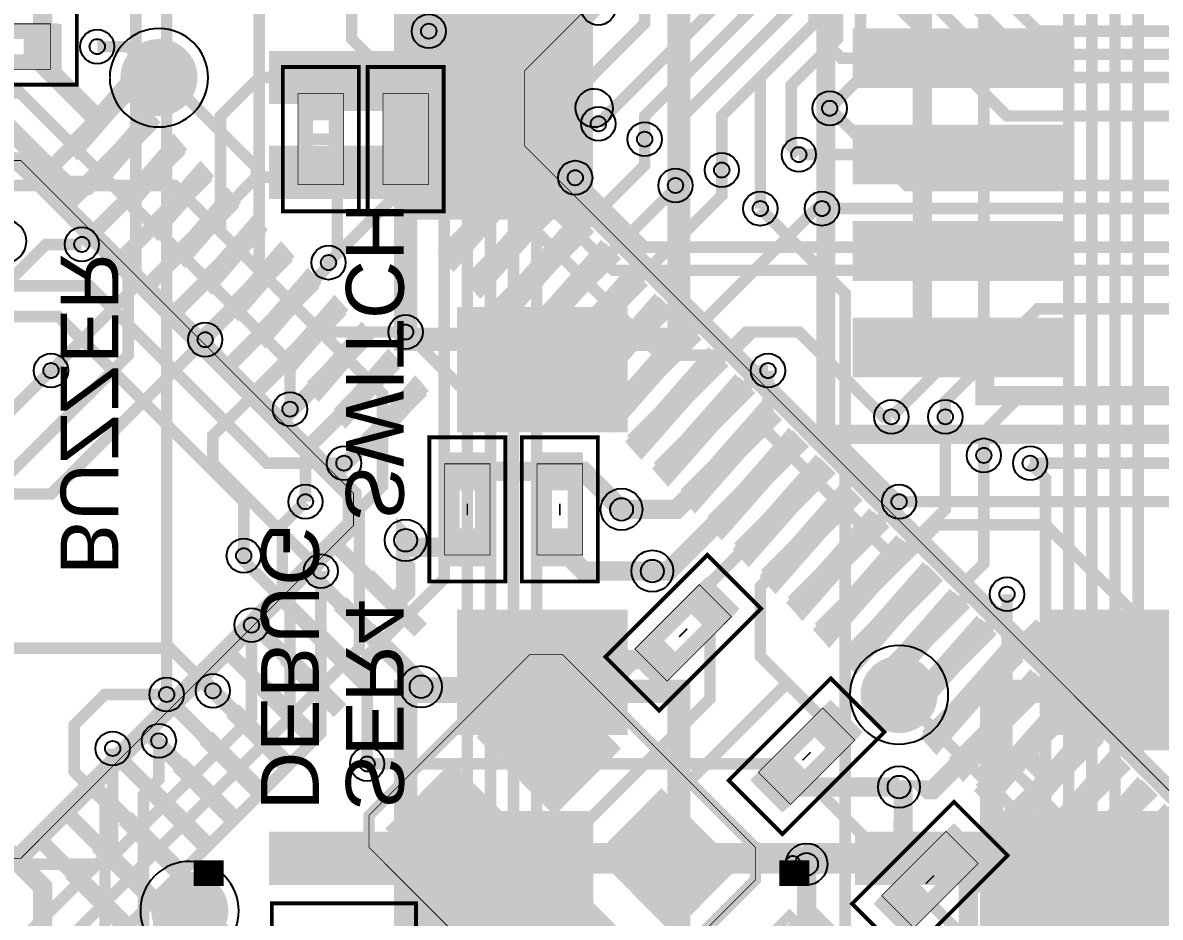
# Model space of a CAD drawing. Extents: x -347 to 2944, y -33 to 1648.
# Drawn here: x 873 to 1464, y 364 to 828 of the extents above; entities that cross this region are included whole.
import ezdxf

# ---------------------------------------------------------------- set-up
doc = ezdxf.new("R2010")
doc.units = 9
for name, color, linetype, true_color in [('BottomLayer', 7, 'Continuous', 0x0000ff), ('BottomPasteMaskLayer', 7, 'Continuous', 0x800000), ('BottomSilkLayer', 7, 'Continuous', 0x808000), ('BottomSolderMaskLayer', 7, 'Continuous', 0xaa00ff), ('Document', 7, 'Continuous', 0xffffff), ('Hole', 7, 'Continuous', 0x222222), ('Inner2', 7, 'Continuous', 0x008000), ('Inner3', 7, 'Continuous', 0x00ff00), ('Multi-Layer', 7, 'Continuous', 0xc0c0c0), ('TopLayer', 7, 'Continuous', 0xff0000), ('TopPasteMaskLayer', 7, 'Continuous', 0x808080), ('TopSilkLayer', 7, 'Continuous', 0xffff00), ('TopSolderMaskLayer', 7, 'Continuous', 0x800080)]:
    doc.layers.add(name, color=color, linetype=linetype, true_color=true_color)
doc.styles.get("Standard").update_dxf_attribs({"font": 'arial.ttf'})

msp = doc.modelspace()

# ---------------------------------------------------------------- hatches: boundary and pattern name
at = {"layer": 'BottomLayer'}
for points in [[(1415, 795.5), (1305, 795.5), (1305, 824.5), (1415, 824.5)], [(964, 800), (963.85, 797.59), (963.42, 795.21), (962.7, 792.91), (961.71, 790.7), (960.46, 788.64), (958.97, 786.74), (957.26, 785.03), (955.36, 783.54), (953.29, 782.29), (951.09, 781.3), (948.78, 780.58), (946.41, 780.14), (944, 780), (944, 780), (941.59, 780.14), (939.21, 780.58), (936.91, 781.3), (934.7, 782.29), (932.64, 783.54), (930.74, 785.03), (929.03, 786.74), (927.54, 788.64), (926.29, 790.7), (925.3, 792.91), (924.58, 795.21), (924.14, 797.59), (924, 800), (924, 800), (924.14, 802.41), (924.58, 804.78), (925.3, 807.09), (926.29, 809.29), (927.54, 811.36), (929.03, 813.26), (930.74, 814.97), (932.64, 816.46), (934.7, 817.71), (936.91, 818.7), (939.21, 819.42), (941.59, 819.85), (944, 820), (944, 820), (946.41, 819.85), (948.78, 819.42), (951.09, 818.7), (953.29, 817.71), (955.36, 816.46), (957.26, 814.97), (958.97, 813.26), (960.46, 811.36), (961.71, 809.29), (962.7, 807.09), (963.42, 804.78), (963.85, 802.41), (964, 800)], [(1072, 813.78), (1072, 786.22), (1001.13, 786.22), (1001.13, 813.78)], [(1415, 745.5), (1305, 745.5), (1305, 774.5), (1415, 774.5)], [(1072, 764.57), (1072, 737.01), (1001.13, 737.01), (1001.13, 764.57)], [(1415, 695.5), (1305, 695.5), (1305, 724.5), (1415, 724.5)], [(1186.16, 616.93), (1099.56, 616.93), (1099.56, 679.91), (1186.16, 679.91)], [(1415, 645.5), (1305, 645.5), (1305, 674.5), (1415, 674.5)], [(1186.16, 460), (1099.56, 460), (1099.56, 522.99), (1186.16, 522.99)], [(1490.16, 460), (1403.56, 460), (1403.56, 522.99), (1490.16, 522.99)], [(1348, 480), (1347.85, 477.59), (1347.42, 475.21), (1346.7, 472.91), (1345.71, 470.7), (1344.46, 468.64), (1342.97, 466.74), (1341.26, 465.03), (1339.36, 463.54), (1337.29, 462.29), (1335.09, 461.3), (1332.78, 460.58), (1330.41, 460.14), (1328, 460), (1328, 460), (1325.59, 460.14), (1323.21, 460.58), (1320.91, 461.3), (1318.7, 462.29), (1316.64, 463.54), (1314.73, 465.03), (1313.03, 466.74), (1311.54, 468.64), (1310.29, 470.7), (1309.3, 472.91), (1308.58, 475.21), (1308.14, 477.59), (1308, 480), (1308, 480), (1308.14, 482.41), (1308.58, 484.79), (1309.3, 487.09), (1310.29, 489.29), (1311.54, 491.36), (1313.03, 493.26), (1314.73, 494.97), (1316.64, 496.46), (1318.7, 497.71), (1320.91, 498.7), (1323.21, 499.42), (1325.59, 499.85), (1328, 500), (1328, 500), (1330.41, 499.85), (1332.78, 499.42), (1335.09, 498.7), (1337.29, 497.71), (1339.36, 496.46), (1341.26, 494.97), (1342.97, 493.26), (1344.46, 491.36), (1345.71, 489.29), (1346.7, 487.09), (1347.42, 484.79), (1347.85, 482.41), (1348, 480)], [(1072, 408.81), (1072, 381.25), (1001.13, 381.25), (1001.13, 408.81)], [(1376, 408.81), (1376, 381.25), (1305.13, 381.25), (1305.13, 408.81)], [(974.14, 353.86), (972.33, 352.26), (970.34, 350.88), (968.21, 349.76), (965.95, 348.9), (963.6, 348.33), (961.21, 348.04), (958.79, 348.04), (956.39, 348.33), (954.05, 348.9), (951.79, 349.76), (949.65, 350.88), (947.66, 352.26), (945.86, 353.86), (945.86, 353.86), (944.25, 355.66), (942.88, 357.65), (941.76, 359.79), (940.9, 362.05), (940.33, 364.39), (940.03, 366.79), (940.03, 369.21), (940.33, 371.6), (940.9, 373.95), (941.76, 376.21), (942.88, 378.35), (944.25, 380.33), (945.86, 382.14), (945.86, 382.14), (947.66, 383.74), (949.65, 385.11), (951.79, 386.24), (954.05, 387.09), (956.39, 387.67), (958.79, 387.96), (961.21, 387.96), (963.6, 387.67), (965.95, 387.09), (968.21, 386.24), (970.34, 385.11), (972.33, 383.74), (974.14, 382.14), (974.14, 382.14), (975.74, 380.33), (977.11, 378.35), (978.24, 376.21), (979.09, 373.95), (979.67, 371.6), (979.96, 369.21), (979.96, 366.79), (979.67, 364.39), (979.09, 362.05), (978.24, 359.79), (977.11, 357.65), (975.74, 355.66), (974.14, 353.86)]]:
    msp.add_hatch(color=256, dxfattribs=at).paths.add_polyline_path(points)
at = {"layer": 'BottomPasteMaskLayer'}
for points in [[(1415, 795.5), (1305, 795.5), (1305, 824.5), (1415, 824.5)], [(1415, 745.5), (1305, 745.5), (1305, 774.5), (1415, 774.5)], [(1415, 695.5), (1305, 695.5), (1305, 724.5), (1415, 724.5)], [(1186.16, 616.93), (1099.56, 616.93), (1099.56, 679.91), (1186.16, 679.91)], [(1415, 645.5), (1305, 645.5), (1305, 674.5), (1415, 674.5)], [(1186.16, 460), (1099.56, 460), (1099.56, 522.99), (1186.16, 522.99)], [(1490.16, 460), (1403.56, 460), (1403.56, 522.99), (1490.16, 522.99)]]:
    msp.add_hatch(color=256, dxfattribs=at).paths.add_polyline_path(points)
at = {"layer": 'BottomSolderMaskLayer'}
for points in [[(1416, 794.5), (1304, 794.5), (1304, 825.5), (1416, 825.5)], [(1416, 744.5), (1304, 744.5), (1304, 775.5), (1416, 775.5)], [(1416, 694.5), (1304, 694.5), (1304, 725.5), (1416, 725.5)], [(1187.16, 615.92), (1098.56, 615.92), (1098.56, 680.91), (1187.16, 680.91)], [(1416, 644.5), (1304, 644.5), (1304, 675.5), (1416, 675.5)], [(1187.16, 458.99), (1098.56, 458.99), (1098.56, 523.99), (1187.16, 523.99)], [(1491.16, 458.99), (1402.56, 458.99), (1402.56, 523.99), (1491.16, 523.99)]]:
    msp.add_hatch(color=256, dxfattribs=at).paths.add_polyline_path(points)
at = {"layer": 'Document'}
for points in [[(1075.93, 873.82), (1075.93, 726.18), (1169.24, 726.18), (1169.24, 873.82)], [(1147.66, 825.76), (1156.01, 834.11), (1126.78, 863.34), (1118.43, 854.98)], [(1133.74, 811.84), (1142.09, 820.19), (1112.87, 849.42), (1104.51, 841.06)], [(892, 828), (880, 828), (880, 804), (892, 804)], [(1040, 784), (1040, 796), (1016, 796), (1016, 784)], [(1084, 784), (1084, 796), (1060, 796), (1060, 784)], [(909.93, 780.61), (880.7, 751.38), (886.27, 745.82), (915.5, 775.05)], [(923.85, 766.69), (894.62, 737.46), (900.19, 731.9), (929.42, 761.13)], [(1112.87, 718.58), (1142.09, 747.8), (1133.74, 756.16), (1104.51, 726.93)], [(937.77, 752.78), (908.54, 723.54), (914.11, 717.98), (943.34, 747.21)], [(1040, 740), (1040, 752), (1016, 752), (1016, 740)], [(1084, 740), (1084, 752), (1060, 752), (1060, 740)], [(951.69, 738.86), (922.46, 709.63), (928.03, 704.06), (957.26, 733.29)], [(1126.78, 704.66), (1156.01, 733.89), (1147.66, 742.24), (1118.43, 713.01)], [(1140.71, 690.74), (1169.93, 719.96), (1161.57, 728.32), (1132.35, 699.1)], [(965.61, 724.94), (936.38, 695.71), (941.95, 690.14), (971.18, 719.37)], [(1154.62, 676.82), (1183.85, 706.05), (1175.5, 714.4), (1146.27, 685.17)], [(979.53, 711.02), (950.3, 681.79), (955.87, 676.22), (985.1, 705.45)], [(993.45, 697.1), (964.22, 667.87), (969.79, 662.3), (999.02, 691.53)], [(1168.55, 662.9), (1197.77, 692.12), (1189.41, 700.48), (1160.19, 671.26)], [(1182.46, 648.98), (1211.69, 678.21), (1203.34, 686.56), (1174.11, 657.33)], [(1007.37, 683.18), (978.14, 653.95), (983.71, 648.38), (1012.94, 677.61)], [(1021.29, 669.26), (992.06, 640.03), (997.62, 634.46), (1026.86, 663.69)], [(1196.38, 635.06), (1225.61, 664.29), (1217.25, 672.64), (1188.03, 643.42)], [(1035.21, 655.34), (1005.98, 626.11), (1011.54, 620.54), (1040.77, 649.77)], [(1210.3, 621.14), (1239.53, 650.37), (1231.17, 658.72), (1201.95, 629.5)], [(1224.22, 607.22), (1253.45, 636.45), (1245.09, 644.8), (1215.87, 615.58)], [(1049.13, 641.42), (1019.9, 612.19), (1025.46, 606.62), (1054.69, 635.85)], [(1063.05, 627.5), (1033.81, 598.27), (1039.38, 592.7), (1068.61, 621.93)], [(1238.14, 593.31), (1267.36, 622.53), (1259.01, 630.88), (1229.79, 601.66)], [(1252.06, 579.38), (1281.29, 608.61), (1272.93, 616.97), (1243.7, 587.74)], [(1116, 592), (1116, 604), (1092, 604), (1092, 592)], [(1164, 592), (1164, 604), (1140, 604), (1140, 592)], [(1265.98, 565.47), (1295.2, 594.69), (1286.85, 603.04), (1257.63, 573.82)], [(1279.9, 551.54), (1309.13, 580.77), (1300.77, 589.13), (1271.54, 559.9)], [(1293.82, 537.63), (1323.04, 566.85), (1314.69, 575.2), (1285.47, 545.98)], [(1307.74, 523.71), (1336.96, 552.93), (1328.61, 561.29), (1299.38, 532.06)], [(1039.38, 559.3), (1033.81, 553.73), (1063.05, 524.5), (1068.61, 530.06)], [(1116, 548), (1116, 560), (1092, 560), (1092, 548)], [(1164, 548), (1164, 560), (1140, 560), (1140, 548)], [(1025.46, 545.38), (1019.9, 539.81), (1049.13, 510.58), (1054.69, 516.15)], [(1321.66, 509.79), (1350.88, 539.01), (1342.53, 547.37), (1313.3, 518.14)], [(1227.31, 540.28), (1218.83, 531.8), (1235.8, 514.83), (1244.28, 523.31)], [(1011.54, 531.46), (1005.98, 525.89), (1035.21, 496.66), (1040.77, 502.23)], [(1335.58, 495.87), (1364.8, 525.09), (1356.45, 533.45), (1327.22, 504.22)], [(1349.49, 481.95), (1378.72, 511.18), (1370.37, 519.53), (1341.14, 490.3)], [(997.62, 517.54), (992.06, 511.97), (1021.29, 482.74), (1026.86, 488.31)], [(1196.2, 509.17), (1187.71, 500.69), (1204.68, 483.71), (1213.17, 492.2)], [(983.71, 503.62), (978.14, 498.05), (1007.37, 468.82), (1012.94, 474.39)], [(1363.42, 468.03), (1392.64, 497.25), (1384.28, 505.61), (1355.06, 476.39)], [(1377.33, 454.11), (1406.56, 483.34), (1398.21, 491.69), (1368.98, 462.46)], [(969.79, 489.7), (964.22, 484.13), (993.45, 454.9), (999.02, 460.47)], [(955.87, 475.78), (950.3, 470.21), (979.53, 440.98), (985.1, 446.55)], [(1299.8, 450.83), (1308.28, 459.31), (1291.31, 476.28), (1282.83, 467.8)], [(1391.26, 440.19), (1420.48, 469.41), (1412.12, 477.77), (1382.9, 448.55)], [(941.95, 461.86), (936.38, 456.29), (965.61, 427.06), (971.18, 432.63)], [(1405.17, 426.27), (1434.4, 455.5), (1426.05, 463.85), (1396.82, 434.62)], [(1419.09, 412.35), (1448.32, 441.58), (1439.96, 449.93), (1410.74, 420.71)], [(928.03, 447.94), (922.46, 442.37), (951.69, 413.14), (957.26, 418.71)], [(1268.68, 419.71), (1277.17, 428.2), (1260.2, 445.17), (1251.71, 436.69)], [(914.11, 434.02), (908.54, 428.45), (937.77, 399.22), (943.34, 404.79)], [(1433.01, 398.43), (1462.24, 427.66), (1453.88, 436.01), (1424.66, 406.79)], [(900.19, 420.1), (894.62, 414.53), (923.85, 385.3), (929.42, 390.87)], [(1075.93, 419.64), (1075.93, 124.36), (1169.44, 124.36), (1169.44, 419.64)], [(1379.93, 419.64), (1379.93, 124.36), (1473.44, 124.36), (1473.44, 419.64)], [(1446.93, 384.51), (1476.16, 413.74), (1467.8, 422.09), (1438.58, 392.87)], [(1355.31, 412.28), (1346.83, 403.8), (1363.8, 386.83), (1372.28, 395.31)], [(886.27, 406.18), (880.7, 400.61), (909.93, 371.38), (915.5, 376.95)], [(1324.2, 381.17), (1315.71, 372.69), (1332.68, 355.72), (1341.17, 364.2)]]:
    msp.add_hatch(color=256, dxfattribs=at).paths.add_polyline_path(points)
at = {"layer": 'TopLayer'}
for points in [[(1089.34, 856.52), (1097.41, 864.59), (1139.17, 822.83), (1131.1, 814.76)], [(893.53, 804.19), (873.84, 804.19), (873.84, 827.81), (893.53, 827.81)], [(1016.19, 777.84), (1016.19, 797.53), (1039.81, 797.53), (1039.81, 777.84)], [(1060.19, 777.84), (1060.19, 797.53), (1083.81, 797.53), (1083.81, 777.84)], [(929.98, 788.41), (902.14, 760.57), (895.46, 767.25), (923.3, 795.09)], [(943.9, 774.49), (916.06, 746.65), (909.38, 753.33), (937.22, 781.17)], [(957.81, 760.57), (929.97, 732.73), (923.29, 739.41), (951.13, 767.25)], [(1016.19, 738.47), (1016.19, 758.16), (1039.81, 758.16), (1039.81, 738.47)], [(1060.19, 738.47), (1060.19, 758.16), (1083.81, 758.16), (1083.81, 738.47)], [(971.73, 746.65), (943.89, 718.81), (937.21, 725.49), (965.05, 753.33)], [(1089.34, 711.48), (1131.09, 753.23), (1139.16, 745.16), (1097.41, 703.41)], [(985.65, 732.73), (957.81, 704.89), (951.13, 711.57), (978.97, 739.41)], [(1103.26, 697.56), (1145.01, 739.32), (1153.09, 731.24), (1111.33, 689.48)], [(999.57, 718.81), (971.73, 690.97), (965.05, 697.65), (992.89, 725.49)], [(1117.17, 683.64), (1158.93, 725.39), (1167.01, 717.32), (1125.25, 675.57)], [(1013.49, 704.89), (985.65, 677.05), (978.97, 683.73), (1006.81, 711.57)], [(1131.1, 669.72), (1172.85, 711.47), (1180.92, 703.4), (1139.17, 661.64)], [(1027.41, 690.97), (999.57, 663.13), (992.89, 669.81), (1020.73, 697.65)], [(1145.01, 655.8), (1186.77, 697.55), (1194.85, 689.48), (1153.09, 647.72)], [(1041.33, 677.05), (1013.49, 649.21), (1006.81, 655.89), (1034.65, 683.73)], [(1158.93, 641.88), (1200.69, 683.63), (1208.76, 675.56), (1167.01, 633.8)], [(1055.25, 663.14), (1027.41, 635.3), (1020.73, 641.98), (1048.57, 669.82)], [(1172.86, 627.96), (1214.61, 669.72), (1222.68, 661.64), (1180.93, 619.88)], [(1069.17, 649.22), (1041.33, 621.38), (1034.65, 628.06), (1062.49, 655.9)], [(1186.77, 614.05), (1228.53, 655.81), (1236.61, 647.73), (1194.85, 605.97)], [(1083.09, 635.3), (1055.25, 607.46), (1048.57, 614.14), (1076.41, 641.98)], [(1200.7, 600.13), (1242.45, 641.88), (1250.52, 633.81), (1208.77, 592.06)], [(1214.62, 586.21), (1256.37, 627.97), (1264.45, 619.89), (1222.69, 578.13)], [(1228.53, 572.29), (1270.29, 614.04), (1278.37, 605.97), (1236.61, 564.22)], [(1092.19, 585.84), (1092.19, 605.53), (1115.81, 605.53), (1115.81, 585.84)], [(1140.19, 585.84), (1140.19, 605.53), (1163.81, 605.53), (1163.81, 585.84)], [(1242.46, 558.37), (1284.21, 600.12), (1292.28, 592.05), (1250.53, 550.29)], [(1256.38, 544.45), (1298.13, 586.21), (1306.2, 578.13), (1264.45, 536.38)], [(1270.3, 530.53), (1312.05, 572.28), (1320.12, 564.21), (1278.37, 522.46)], [(1092.19, 546.47), (1092.19, 566.16), (1115.81, 566.16), (1115.81, 546.47)], [(1140.19, 546.47), (1140.19, 566.16), (1163.81, 566.16), (1163.81, 546.47)], [(1284.22, 516.61), (1325.97, 558.37), (1334.05, 550.29), (1292.29, 508.53)], [(1083.09, 516.7), (1076.41, 510.02), (1048.57, 537.86), (1055.25, 544.54)], [(1298.12, 502.69), (1339.88, 544.44), (1347.95, 536.37), (1306.2, 494.62)], [(1245.23, 524.53), (1231.31, 510.61), (1214.61, 527.31), (1228.53, 541.23)], [(1069.17, 502.78), (1062.49, 496.1), (1034.65, 523.94), (1041.33, 530.62)], [(1312.05, 488.77), (1353.8, 530.52), (1361.88, 522.45), (1320.12, 480.69)], [(1055.25, 488.86), (1048.57, 482.18), (1020.73, 510.02), (1027.41, 516.7)], [(1325.96, 474.85), (1367.72, 516.61), (1375.8, 508.53), (1334.04, 466.78)], [(1217.39, 496.69), (1203.47, 482.77), (1186.77, 499.47), (1200.69, 513.39)], [(1041.33, 474.94), (1034.65, 468.26), (1006.81, 496.1), (1013.49, 502.78)], [(1339.88, 460.93), (1381.64, 502.69), (1389.71, 494.61), (1347.96, 452.86)], [(1149.09, 418.72), (1110.11, 457.7), (1143.51, 491.1), (1182.49, 452.12)], [(1027.41, 461.02), (1020.73, 454.34), (992.89, 482.18), (999.57, 488.86)], [(1353.81, 447.01), (1395.56, 488.76), (1403.63, 480.69), (1361.88, 438.94)], [(1013.49, 447.11), (1006.81, 440.42), (978.97, 468.26), (985.65, 474.94)], [(1278.61, 463.31), (1292.52, 477.23), (1309.23, 460.53), (1295.31, 446.61)], [(1367.73, 433.09), (1409.48, 474.84), (1417.56, 466.77), (1375.8, 425.01)], [(999.57, 433.19), (992.89, 426.5), (965.05, 454.34), (971.73, 461.02)], [(1381.64, 419.17), (1423.4, 460.93), (1431.48, 452.85), (1389.72, 411.09)], [(1250.77, 435.47), (1264.69, 449.39), (1281.39, 432.69), (1267.47, 418.77)], [(985.65, 419.27), (978.97, 412.59), (951.13, 440.42), (957.82, 447.11)], [(1101.76, 371.4), (1062.78, 410.38), (1096.18, 443.78), (1135.16, 404.8)], [(1395.57, 405.25), (1437.32, 447), (1445.39, 438.93), (1403.64, 397.18)], [(971.73, 405.35), (965.05, 398.67), (937.21, 426.5), (943.9, 433.19)], [(1409.48, 391.33), (1451.24, 433.09), (1459.32, 425.01), (1417.56, 383.25)], [(1210.33, 357.48), (1171.35, 396.46), (1204.75, 429.86), (1243.73, 390.88)], [(957.82, 391.43), (951.13, 384.75), (923.29, 412.59), (929.98, 419.27)], [(1423.4, 377.42), (1465.16, 419.17), (1473.23, 411.1), (1431.48, 369.35)], [(1373.23, 396.53), (1359.31, 382.61), (1342.61, 399.31), (1356.52, 413.23)], [(943.9, 377.51), (937.21, 370.83), (909.38, 398.67), (916.06, 405.35)], [(929.98, 363.59), (923.29, 356.91), (895.46, 384.75), (902.14, 391.43)], [(1345.39, 368.69), (1331.47, 354.77), (1314.77, 371.47), (1328.69, 385.39)], [(1163.01, 310.15), (1124.03, 349.13), (1157.43, 382.53), (1196.41, 343.55)], [(1265.57, 354.27), (1282.27, 370.97), (1298.97, 354.27), (1282.27, 337.57)]]:
    msp.add_hatch(color=256, dxfattribs=at).paths.add_polyline_path(points)
at = {"layer": 'TopPasteMaskLayer'}
for points in [[(929.98, 788.41), (902.14, 760.57), (895.46, 767.25), (923.3, 795.09)], [(943.9, 774.49), (916.06, 746.65), (909.38, 753.33), (937.22, 781.17)], [(957.81, 760.57), (929.97, 732.73), (923.29, 739.41), (951.13, 767.25)], [(971.73, 746.65), (943.89, 718.81), (937.21, 725.49), (965.05, 753.33)], [(1089.34, 711.48), (1131.09, 753.23), (1139.16, 745.16), (1097.41, 703.41)], [(985.65, 732.73), (957.81, 704.89), (951.13, 711.57), (978.97, 739.41)], [(1103.26, 697.56), (1145.01, 739.32), (1153.09, 731.24), (1111.33, 689.48)], [(999.57, 718.81), (971.73, 690.97), (965.05, 697.65), (992.89, 725.49)], [(1117.17, 683.64), (1158.93, 725.39), (1167.01, 717.32), (1125.25, 675.57)], [(1013.49, 704.89), (985.65, 677.05), (978.97, 683.73), (1006.81, 711.57)], [(1131.1, 669.72), (1172.85, 711.47), (1180.92, 703.4), (1139.17, 661.64)], [(1027.41, 690.97), (999.57, 663.13), (992.89, 669.81), (1020.73, 697.65)], [(1145.01, 655.8), (1186.77, 697.55), (1194.85, 689.48), (1153.09, 647.72)], [(1041.33, 677.05), (1013.49, 649.21), (1006.81, 655.89), (1034.65, 683.73)], [(1158.93, 641.88), (1200.69, 683.63), (1208.76, 675.56), (1167.01, 633.8)], [(1055.25, 663.14), (1027.41, 635.3), (1020.73, 641.98), (1048.57, 669.82)], [(1172.86, 627.96), (1214.61, 669.72), (1222.68, 661.64), (1180.93, 619.88)], [(1069.17, 649.22), (1041.33, 621.38), (1034.65, 628.06), (1062.49, 655.9)], [(1186.77, 614.05), (1228.53, 655.81), (1236.61, 647.73), (1194.85, 605.97)], [(1083.09, 635.3), (1055.25, 607.46), (1048.57, 614.14), (1076.41, 641.98)], [(1200.7, 600.13), (1242.45, 641.88), (1250.52, 633.81), (1208.77, 592.06)], [(1214.62, 586.21), (1256.37, 627.97), (1264.45, 619.89), (1222.69, 578.13)], [(1228.53, 572.29), (1270.29, 614.04), (1278.37, 605.97), (1236.61, 564.22)], [(1242.46, 558.37), (1284.21, 600.12), (1292.28, 592.05), (1250.53, 550.29)], [(1256.38, 544.45), (1298.13, 586.21), (1306.2, 578.13), (1264.45, 536.38)], [(1270.3, 530.53), (1312.05, 572.28), (1320.12, 564.21), (1278.37, 522.46)], [(1284.22, 516.61), (1325.97, 558.37), (1334.05, 550.29), (1292.29, 508.53)], [(1298.12, 502.69), (1339.88, 544.44), (1347.95, 536.37), (1306.2, 494.62)], [(1312.05, 488.77), (1353.8, 530.52), (1361.88, 522.45), (1320.12, 480.69)], [(1325.96, 474.85), (1367.72, 516.61), (1375.8, 508.53), (1334.04, 466.78)], [(1339.88, 460.93), (1381.64, 502.69), (1389.71, 494.61), (1347.96, 452.86)], [(1149.09, 418.72), (1110.11, 457.7), (1143.51, 491.1), (1182.49, 452.12)], [(1353.81, 447.01), (1395.56, 488.76), (1403.63, 480.69), (1361.88, 438.94)], [(1367.73, 433.09), (1409.48, 474.84), (1417.56, 466.77), (1375.8, 425.01)], [(1381.64, 419.17), (1423.4, 460.93), (1431.48, 452.85), (1389.72, 411.09)], [(1101.76, 371.4), (1062.78, 410.38), (1096.18, 443.78), (1135.16, 404.8)], [(1395.57, 405.25), (1437.32, 447), (1445.39, 438.93), (1403.64, 397.18)], [(1409.48, 391.33), (1451.24, 433.09), (1459.32, 425.01), (1417.56, 383.25)], [(1210.33, 357.48), (1171.35, 396.46), (1204.75, 429.86), (1243.73, 390.88)], [(1423.4, 377.42), (1465.16, 419.17), (1473.23, 411.1), (1431.48, 369.35)], [(1163.01, 310.15), (1124.03, 349.13), (1157.43, 382.53), (1196.41, 343.55)], [(1265.57, 354.27), (1282.27, 370.97), (1298.97, 354.27), (1282.27, 337.57)]]:
    msp.add_hatch(color=256, dxfattribs=at).paths.add_polyline_path(points)
at = {"layer": 'TopSilkLayer'}
for points in [[(1039.81, 765), (1039.81, 771), (1016.19, 771), (1016.19, 765)], [(1083.81, 765), (1083.81, 771), (1060.19, 771), (1060.19, 765)]]:
    msp.add_hatch(color=256, dxfattribs=at).paths.add_polyline_path(points)
at = {"layer": 'TopSolderMaskLayer'}
for points in [[(930.86, 790.65), (901.6, 756.92), (894.58, 765.01), (923.84, 798.74)], [(944.78, 776.73), (915.52, 743), (908.5, 751.09), (937.76, 784.82)], [(958.69, 762.81), (929.43, 729.08), (922.41, 737.17), (951.67, 770.9)], [(972.61, 748.89), (943.35, 715.16), (936.33, 723.25), (965.59, 756.98)], [(1088.49, 708.53), (1131.66, 757.6), (1140.01, 748.11), (1096.84, 699.04)], [(1102.41, 694.61), (1145.58, 743.68), (1153.93, 734.19), (1110.76, 685.12)], [(986.53, 734.97), (957.27, 701.24), (950.25, 709.33), (979.51, 743.06)], [(1000.45, 721.05), (971.19, 687.32), (964.17, 695.41), (993.43, 729.14)], [(1116.33, 680.69), (1159.5, 729.76), (1167.85, 720.27), (1124.68, 671.2)], [(1014.37, 707.13), (985.11, 673.4), (978.09, 681.49), (1007.35, 715.22)], [(1130.25, 666.77), (1173.42, 715.84), (1181.77, 706.35), (1138.6, 657.28)], [(1028.29, 693.21), (999.03, 659.48), (992.01, 667.57), (1021.27, 701.3)], [(1144.17, 652.85), (1187.34, 701.92), (1195.69, 692.43), (1152.52, 643.36)], [(1042.21, 679.29), (1012.95, 645.56), (1005.93, 653.65), (1035.19, 687.38)], [(1158.09, 638.93), (1201.26, 688), (1209.61, 678.51), (1166.44, 629.44)], [(1056.13, 665.38), (1026.87, 631.65), (1019.85, 639.74), (1049.11, 673.47)], [(1172.01, 625.01), (1215.18, 674.08), (1223.53, 664.59), (1180.36, 615.52)], [(1070.05, 651.46), (1040.79, 617.73), (1033.77, 625.82), (1063.03, 659.55)], [(1185.93, 611.1), (1229.1, 660.17), (1237.45, 650.68), (1194.28, 601.61)], [(1083.97, 637.54), (1054.71, 603.81), (1047.69, 611.9), (1076.95, 645.63)], [(1199.85, 597.18), (1243.02, 646.25), (1251.37, 636.76), (1208.2, 587.69)], [(1213.77, 583.26), (1256.94, 632.33), (1265.29, 622.84), (1222.12, 573.77)], [(1227.69, 569.34), (1270.86, 618.41), (1279.21, 608.92), (1236.04, 559.85)], [(1241.61, 555.42), (1284.78, 604.49), (1293.13, 595), (1249.96, 545.93)], [(1255.53, 541.5), (1298.7, 590.57), (1307.05, 581.08), (1263.88, 532.01)], [(1269.45, 527.58), (1312.62, 576.65), (1320.97, 567.16), (1277.8, 518.09)], [(1283.37, 513.66), (1326.54, 562.73), (1334.89, 553.24), (1291.72, 504.17)], [(1297.28, 499.74), (1340.45, 548.81), (1348.8, 539.32), (1305.63, 490.25)], [(1311.2, 485.82), (1354.37, 534.89), (1362.72, 525.4), (1319.55, 476.33)], [(1325.12, 471.9), (1368.29, 520.97), (1376.64, 511.48), (1333.47, 462.41)], [(1339.04, 457.98), (1382.21, 507.05), (1390.56, 497.56), (1347.39, 448.49)], [(1149.19, 417.19), (1108.8, 457.81), (1143.41, 492.63), (1183.8, 452.01)], [(1352.96, 444.06), (1396.13, 493.13), (1404.48, 483.64), (1361.31, 434.57)], [(1366.88, 430.14), (1410.05, 479.21), (1418.4, 469.72), (1375.23, 420.65)], [(1380.8, 416.22), (1423.97, 465.29), (1432.32, 455.8), (1389.15, 406.73)], [(1394.72, 402.3), (1437.89, 451.37), (1446.24, 441.88), (1403.07, 392.81)], [(1101.86, 369.87), (1061.47, 410.49), (1096.08, 445.31), (1136.47, 404.69)], [(1408.64, 388.38), (1451.81, 437.45), (1460.16, 427.96), (1416.99, 378.89)], [(1210.43, 355.95), (1170.04, 396.57), (1204.65, 431.39), (1245.04, 390.77)], [(1422.56, 374.47), (1465.73, 423.54), (1474.08, 414.05), (1430.91, 364.98)], [(1163.11, 308.62), (1122.72, 349.24), (1157.33, 384.06), (1197.72, 343.44)], [(1264.15, 354.27), (1282.27, 372.39), (1300.39, 354.27), (1282.27, 336.15)]]:
    msp.add_hatch(color=256, dxfattribs=at).paths.add_polyline_path(points)

# ---------------------------------------------------------------- linework, layer by layer
at = {"layer": 'BottomLayer'}
for points, const_width in [([(1460, 1188), (1416, 1188), (1328, 1100), (1328, 920), (1288, 880), (1288, 820), (1298, 810), (1360, 810)], 6), ([(912, 816), (928, 816), (944, 800)], 6), ([(1036.56, 800), (996, 800), (976, 780), (976, 720), (1060, 636), (1060, 588), (1048, 576), (1048, 504), (884, 340), (884, 280)], 6), ([(560, 792), (872, 792), (1012, 652), (1012, 628)], 6), ([(1276, 760), (1360, 760)], 6), ([(1036.56, 750.79), (1036.56, 708.57), (1032, 704)], 6), ([(560, 742), (634, 742), (684, 692), (908, 692), (1000, 600), (1040, 600)], 6), ([(560, 692), (620, 692), (636, 676), (892, 676), (988, 580), (988, 552)], 6), ([(1480, 348), (1384, 444), (1384, 532)], 6), ([(1328, 480), (1392, 416), (1392, 356), (1381.82, 345.82), (1340.56, 345.82), (1297.82, 345.82), (1288, 336), (1288, 312), (1248, 272)], 6), ([(920, 452), (920, 400), (864, 344), (864, 300)], 6), ([(1036.56, 395.03), (1276.97, 395.03)], 16), ([(1280, 392), (1283.03, 395.03), (1340.56, 395.03)], 16), ([(1276.97, 395.03), (1280, 392)], 10), ([(960, 368), (968, 368), (988, 348), (1034.38, 348), (1036.56, 345.82)], 6)]:
    msp.add_lwpolyline(points, dxfattribs=dict(at, const_width=const_width))
at = {"layer": 'BottomSilkLayer'}
for points, const_width in [([(1213.73, 935.82), (1213.73, 664.17), (1072, 664.17), (1072, 935.82), (1213.73, 935.82)], 12), ([(1590, 905), (1290, 905), (1290, 615), (1590, 615), (1590, 905)], 10), ([(1213.73, 481.64), (1213.73, 62.35), (1072, 62.35), (1072, 481.64), (1213.73, 481.64)], 12), ([(1517.73, 481.64), (1517.73, 62.35), (1376, 62.35), (1376, 481.64), (1517.73, 481.64)], 12)]:
    msp.add_lwpolyline(points, close=True, dxfattribs=dict(at, const_width=const_width))
for centre, start, end in [((944, 799.86), 180.3142, 179.6858), ((1328, 479.86), 180.3142, 179.6858), ((959.9, 367.9), 135.30152, 134.69848)]:
    msp.add_arc(centre, 25.53, start, end, dxfattribs=at)
at = {"layer": 'Document'}
for points, const_width in [([(1133.74, 764.51), (1133.74, 803.49), (1495.65, 1165.39), (1512.35, 1165.39), (1885.39, 792.35), (1885.39, 775.65), (1512.35, 402.61), (1495.65, 402.61), (1133.74, 764.51)], 0.39), ([(1372.52, 885), (1372.52, 860), (1340, 860), (1340, 660), (1372.48, 660), (1372.48, 635), (1507.48, 635), (1507.48, 660), (1540, 660), (1540, 860), (1507.48, 860), (1507.48, 885), (1372.52, 885)], 10), ([(901.4, 796.31), (826.6, 796.31), (826.6, 835.68), (901.4, 835.68), (901.4, 796.31)], 2), ([(887.62, 804.19), (840.38, 804.19), (840.38, 827.81), (887.62, 827.81), (887.62, 804.19)], 0.39), ([(1008.31, 730.6), (1008.31, 805.4), (1047.68, 805.4), (1047.68, 730.6), (1008.31, 730.6)], 2), ([(1052.31, 730.6), (1052.31, 805.4), (1091.68, 805.4), (1091.68, 730.6), (1052.31, 730.6)], 2), ([(1016.19, 744.38), (1016.19, 791.62), (1039.81, 791.62), (1039.81, 744.38), (1016.19, 744.38)], 0.39), ([(1060.19, 744.38), (1060.19, 791.62), (1083.81, 791.62), (1083.81, 744.38), (1060.19, 744.38)], 0.39), ([(1044.95, 584.35), (1044.95, 567.65), (872.35, 395.05), (855.65, 395.05), (683.05, 567.65), (683.05, 584.35), (855.65, 756.95), (872.35, 756.95), (1044.95, 584.35)], 0.39), ([(1084.31, 538.6), (1084.31, 613.4), (1123.68, 613.4), (1123.68, 538.6), (1084.31, 538.6)], 2), ([(1132.31, 538.6), (1132.31, 613.4), (1171.68, 613.4), (1171.68, 538.6), (1132.31, 538.6)], 2), ([(1092.19, 552.38), (1092.19, 599.62), (1115.81, 599.62), (1115.81, 552.38), (1092.19, 552.38)], 0.39), ([(1140.19, 552.38), (1140.19, 599.62), (1163.81, 599.62), (1163.81, 552.38), (1140.19, 552.38)], 0.39), ([(1256.36, 524.53), (1203.47, 471.63), (1175.63, 499.47), (1228.53, 552.37), (1256.36, 524.53)], 2), ([(1241.05, 520.35), (1207.65, 486.94), (1190.94, 503.65), (1224.35, 537.05), (1241.05, 520.35)], 0.39), ([(1169.96, 300.41), (1153.26, 300.41), (1053.04, 400.63), (1053.04, 417.33), (1136.55, 500.85), (1153.26, 500.85), (1253.48, 400.63), (1253.48, 383.93), (1169.96, 300.41)], 0.39), ([(1239.63, 435.47), (1292.52, 488.37), (1320.36, 460.53), (1267.47, 407.63), (1239.63, 435.47)], 2), ([(1254.94, 439.65), (1288.35, 473.05), (1305.05, 456.35), (1271.65, 422.94), (1254.94, 439.65)], 0.39), ([(1384.36, 396.53), (1331.47, 343.63), (1303.63, 371.47), (1356.52, 424.37), (1384.36, 396.53)], 2), ([(1369.05, 392.35), (1335.65, 358.94), (1318.94, 375.65), (1352.35, 409.05), (1369.05, 392.35)], 0.39), ([(1077.4, 332.31), (1002.6, 332.31), (1002.6, 371.68), (1077.4, 371.68), (1077.4, 332.31)], 2)]:
    msp.add_lwpolyline(points, close=True, dxfattribs=dict(at, const_width=const_width))
at = {"layer": 'Document', "const_width": 8}
for points in [[(884, 824), (844, 824)], [(884, 808), (844, 808)], [(1020, 748), (1020, 788)], [(1036, 748), (1036, 788)], [(1064, 748), (1064, 788)], [(1080, 748), (1080, 788)], [(1096, 556), (1096, 596)], [(1112, 556), (1112, 596)], [(1144, 556), (1144, 596)], [(1160, 556), (1160, 596)], [(1224.48, 531.8), (1196.2, 503.51)], [(1235.8, 520.48), (1207.51, 492.2)], [(1260.2, 439.51), (1288.48, 467.8)], [(1271.51, 428.2), (1299.8, 456.48)], [(1352.48, 403.8), (1324.2, 375.51)], [(1363.8, 392.48), (1335.51, 364.2)]]:
    msp.add_lwpolyline(points, dxfattribs=at)
at = {"layer": 'Hole'}
for centre, radius in [((1084, 824), 3.94), ((912, 816), 3.94), ((1292, 784), 3.94), ((1172, 776), 3.94), ((1196, 768), 3.94), ((1276, 760), 3.94), ((1236, 752), 3.94), ((1160, 748), 3.94), ((1212, 744), 3.94), ((1256, 732), 3.94), ((1288, 732), 3.94), ((904, 713.43), 3.94), ((1032, 704), 3.94), ((968, 664), 3.94), ((1072, 668), 3.94), ((888, 648), 3.94), ((1260, 648), 3.94), ((1012, 628), 3.94), ((1324, 624), 3.94), ((1352, 624), 3.94), ((1372, 604), 3.94), ((1040, 600), 3.94), ((1396, 600), 3.94), ((1020, 580), 3.94), ((1184, 576), 5.91), ((1328, 580), 3.94), ((1072, 560), 5.91), ((988, 552), 3.94), ((1200, 544), 5.91), ((1028, 544), 3.94), ((1384, 532), 3.94), ((992, 516), 3.94), ((1080, 484), 5.91), ((948, 480), 3.94), ((972, 481.92), 3.94), ((920, 452), 3.94), ((944, 456), 3.94), ((1052, 444), 3.94), ((1328, 432), 5.91), ((1280, 392), 5.91)]:
    msp.add_circle(centre, radius, dxfattribs=at)
at = {"layer": 'Inner2', "const_width": 6}
for points in [[(1700, 780), (1384, 780), (1224, 940), (928, 940), (644, 1224)], [(1740, 780), (1720, 800), (1384, 800), (1228, 956), (932, 956), (672, 1216), (672, 1224)], [(1780, 800), (1768, 812), (1392, 812), (1236, 968), (940, 968), (700, 1208), (700, 1224)], [(1800, 816), (1792, 824), (1400, 824), (1244, 980), (948, 980), (728, 1200), (728, 1224)], [(1760, 668), (1728, 700), (1180, 700), (1104, 776), (1104, 832), (1080, 856), (1064, 856), (1036, 884), (1036, 904), (1012, 928), (920, 928), (656, 1192), (644, 1192)], [(2176, 532), (2060, 532), (1988, 604), (1936, 604), (1932, 600), (1912, 580), (1328, 580), (1288, 620), (1288, 656), (1276, 668), (1252, 668), (1240, 656), (1204, 656), (1084, 776), (1084, 824)], [(2440, 556), (2440, 636), (2384, 692), (1808, 692), (1756, 744), (1332, 744), (1292, 784)], [(2184, 464.31), (2212, 492.31), (2212, 612), (2156, 668), (2084, 668), (2076, 660), (1800, 660), (1748, 712), (1196, 712), (1160, 748)], [(1072, 668), (1028, 668), (952, 744), (856, 744)], [(2432, 520), (2404, 492), (2260, 492), (2260, 648), (2228, 680), (1800, 680), (1748, 732), (1288, 732)], [(904, 713.43), (885.43, 713.43), (772, 600), (612, 600)], [(1352, 624), (1352, 632), (1400, 680), (1612, 680), (1624, 668)], [(1372, 604), (1372, 616), (1392, 636), (1636, 636), (1648, 644), (1648, 668)], [(2312, 324), (2288, 348), (2264, 348), (2256, 340), (2208, 340), (2200, 348), (2124, 348), (2112, 360), (1676, 360), (1624, 412), (1560, 412), (1404, 568), (1348, 568), (1332, 552), (1324, 552), (1260, 616), (1260, 648)], [(1396, 600), (1680, 600)], [(480, 176), (488, 168), (616, 168), (648, 200), (648, 284), (680, 316), (816, 316), (828, 328), (872, 328), (1012, 468), (1012, 532), (1008, 536), (1008, 568), (1020, 580)], [(688, 140), (688, 108), (720, 72), (876, 72), (904, 100), (904, 336), (1028, 460), (1028, 544)], [(972, 481.92), (949.92, 504), (608, 504), (584, 528), (512, 528)], [(992, 516), (992, 468), (916, 392), (648, 392), (644, 396)], [(1392, 308), (1392, 324), (1272, 444), (1052, 444)]]:
    msp.add_lwpolyline(points, dxfattribs=at)
at = {"layer": 'Inner3', "const_width": 6}
for points in [[(1084, 824), (1156, 896), (1156, 1428)], [(1432, 1332), (1404, 1332), (1324, 1252), (1324, 928), (1172, 776)], [(1412, 1312), (1336, 1236), (1336, 920), (1196, 780), (1196, 768)], [(1428, 1292), (1424, 1292), (1348, 1216), (1348, 912), (1216, 780), (1216, 748), (1212, 744)], [(1444, 1272), (1432, 1272), (1360, 1200), (1360, 904), (1236, 780), (1236, 752)], [(1324, 624), (1372, 672), (1372, 1188), (1408, 1224), (1496, 1224)], [(1488, 408), (1452, 444), (1452, 1028), (1484, 1060), (1484, 1176)], [(1504, 116), (1428, 192), (1428, 1028), (1396, 1060)], [(1504, 144), (1440, 208), (1440, 1044), (1424, 1060)], [(1392, 180), (1416, 204), (1416, 1000), (1408, 1008)], [(1052, 444), (1052, 500), (1092, 540), (1092, 772), (1044, 820), (1044, 948), (1100, 1004)], [(872, 96), (876, 96), (916, 136), (916, 424), (900, 440), (900, 464), (916, 480), (948, 480), (948, 908)], [(968, 664), (996, 692), (996, 908)], [(888, 648), (932, 692), (932, 892), (924, 900)], [(1224, 868), (1200, 892), (1176, 892), (1104, 820), (1104, 176), (1212, 68)], [(1200, 864), (1188, 876), (1180, 876), (1116, 812), (1116, 196), (1244, 68)], [(1328, 96), (1248, 96), (1128, 216), (1128, 792), (1172, 836)], [(1360, 116), (1252, 116), (1140, 228), (1140, 772), (1196, 828), (1196, 840)], [(1256, 732), (1300, 688), (1300, 268), (1288, 256)], [(1388, 88), (1397.52, 88), (1412, 102.47), (1412, 128), (1364, 176), (1364, 376), (1404, 416), (1404, 592), (1396, 600)], [(984, 132), (936, 180), (936, 428), (944, 436), (944, 456)]]:
    msp.add_lwpolyline(points, dxfattribs=at)
at = {"layer": 'Multi-Layer'}
for centre, radius in [((1172, 836), 8.86), ((1084, 824), 8.86), ((912, 816), 8.86), ((1292, 784), 8.86), ((1172, 776), 8.86), ((1196, 768), 8.86), ((1276, 760), 8.86), ((1160, 748), 8.86), ((1236, 752), 8.86), ((1212, 744), 8.86), ((1256, 732), 8.86), ((1288, 732), 8.86), ((904, 713.43), 8.86), ((1032, 704), 8.86), ((968, 664), 8.86), ((1072, 668), 8.86), ((888, 648), 8.86), ((1260, 648), 8.86), ((1012, 628), 8.86), ((1324, 624), 8.86), ((1352, 624), 8.86), ((1040, 600), 8.86), ((1372, 604), 8.86), ((1396, 600), 8.86), ((1020, 580), 8.86), ((1184, 576), 10.82), ((1328, 580), 8.86), ((1072, 560), 10.82), ((988, 552), 8.86), ((1200, 544), 10.82), ((1028, 544), 8.86), ((1384, 532), 8.86), ((992, 516), 8.86), ((972, 481.92), 8.86), ((1080, 484), 10.82), ((948, 480), 8.86), ((920, 452), 8.86), ((944, 456), 8.86), ((1052, 444), 8.86), ((1328, 432), 10.82), ((1280, 392), 10.82)]:
    msp.add_circle(centre, radius, dxfattribs=at)
at = {"layer": 'TopLayer'}
for points, const_width in [([(1292, 784), (1308, 800), (1308, 980), (1281.29, 1006.71)], 6), ([(1276, 760), (1272, 764), (1272, 796), (1296, 820), (1296, 964), (1267.37, 992.63), (1267.37, 992.79)], 6), ([(1256, 732), (1256, 800), (1284, 828), (1284, 948), (1253.45, 978.55), (1253.45, 978.87)], 6), ([(1028, 787.68), (1072, 787.68), (1084.31, 800), (1136, 800), (1152, 816), (1152, 829.77), (1128.17, 853.6), (1096, 885.77), (1096, 892), (1072.31, 915.68), (1040, 915.68), (1040, 959.68), (1040.31, 960)], 10), ([(912.72, 777.83), (883.68, 806.86), (883.68, 816), (883.68, 844.31), (880, 848), (864, 864), (851.68, 864)], 10), ([(926.64, 763.91), (906.72, 744), (896, 744), (844.31, 795.68), (844.31, 816), (842.23, 813.92)], 10), ([(994.55, 748.31), (994.55, 753.44), (932, 816), (912, 816)], 6), ([(1114.25, 728.32), (1161.93, 776), (1172, 776)], 6), ([(1142.09, 700.48), (1196, 754.39), (1196, 768)], 6), ([(904, 713.43), (940.55, 749.99)], 6), ([(968.39, 722.15), (994.55, 748.31), (1028, 748.31)], 6), ([(1010.15, 680.39), (1032, 702.24), (1032, 704), (1072, 744), (1072, 748.31)], 6), ([(1128.17, 714.4), (1160, 746.23), (1160, 748)], 6), ([(1169.93, 672.64), (1236, 738.71), (1236, 752)], 6), ([(1156.01, 686.56), (1212, 742.55), (1212, 744)], 6), ([(580.9, 621.53), (638.47, 621.53), (664, 596), (868, 596), (928, 656), (928, 709.6), (954.47, 736.07)], 6), ([(1197.77, 644.8), (1284.96, 732), (1288, 732)], 6), ([(662.17, 527.28), (672, 537.11), (672, 560), (696, 584), (888, 584), (968, 664)], 6), ([(1028, 544), (972, 600), (972, 614.4), (1024.07, 666.47)], 6), ([(1183.85, 658.72), (1149.13, 624), (1116, 624), (1072, 668)], 6), ([(1211.69, 630.89), (1248.8, 668), (1276, 668), (1320, 624), (1324, 624)], 6), ([(1037.99, 652.56), (1013.43, 628), (1012, 628)], 6), ([(662.17, 624.72), (678.88, 608), (848, 608), (888, 648)], 6), ([(1225.61, 616.97), (1256.64, 648), (1260, 648)], 6), ([(1020, 580), (1020, 606.72), (1051.91, 638.64)], 6), ([(1065.83, 624.72), (1041.11, 600), (1040, 600)], 6), ([(1309.13, 533.45), (1309.45, 533.45), (1352, 576), (1352, 624)], 6), ([(1104, 595.68), (1152, 595.68), (1164.31, 595.68), (1184, 576), (1212.48, 576), (1239.53, 603.05)], 10), ([(1336.96, 505.61), (1337.61, 505.61), (1364, 532), (1364, 540), (1372, 548), (1372, 604)], 6), ([(1253.45, 589.13), (1208.32, 544), (1200, 544), (1164.31, 544), (1152, 556.31)], 10), ([(1328, 580), (1327.84, 580), (1295.21, 547.37)], 6), ([(1098.97, 407.59), (1099.38, 408), (1160, 408), (1229.92, 477.92), (1229.92, 525.92), (1229.92, 537.76), (1267.37, 575.21)], 6), ([(1065.83, 527.28), (1072, 533.45), (1072, 560), (1075.68, 556.31), (1104, 556.31)], 10), ([(1281.29, 561.29), (1256, 536), (1256, 499.84), (1269.92, 485.92), (1293.92, 461.92)], 6), ([(988, 552), (988, 549.43), (1037.99, 499.44)], 6), ([(1384, 532), (1384, 524.8), (1350.88, 491.69)], 6), ([(992, 516), (993.59, 516), (1024.07, 485.52)], 6), ([(1202.08, 498.08), (1189.46, 498.08), (1146.3, 454.91), (1117.21, 484), (1080, 484), (1080, 485.27), (1051.91, 513.36)], 10), ([(1364.8, 477.77), (1399.03, 512), (1437.27, 473.76), (1437.27, 466.72)], 10), ([(996.23, 457.68), (972, 481.92)], 6), ([(1207.54, 393.67), (1207.54, 423.54), (1269.92, 485.92)], 6), ([(948, 480), (948, 478.08), (982.31, 443.76)], 6), ([(1634.08, 381.92), (1627.69, 381.92), (1587.51, 422.09), (1553.61, 456), (1552, 456), (1453.45, 456), (1440, 469.45), (1437.27, 466.72), (1406.56, 436.01), (1368.47, 397.92), (1357.92, 397.92), (1364, 391.84), (1364, 304), (1379.68, 288.31), (1379.68, 272), (1389.52, 262.16), (1389.52, 216.58)], 10), ([(1330.08, 415.21), (1330.08, 429.92), (1329.43, 430.56), (1345.43, 430.56), (1378.72, 463.85)], 9.84), ([(920, 452), (920, 450.4), (954.47, 415.93)], 6), ([(968.39, 429.85), (944, 454.24), (944, 456)], 6), ([(1392.64, 449.93), (1406.56, 436.01)], 10), ([(1266.08, 434.08), (1268.16, 432), (1328, 432)], 10), ([(1329.43, 430.56), (1328, 432)], 9.84), ([(1420.48, 422.09), (1392, 393.61), (1392, 336), (1416, 312), (1416, 209.79), (1428.89, 196.9)], 6), ([(883.68, 336), (883.68, 380.31), (848, 416), (829.27, 416), (801.36, 388.09)], 10), ([(1330.08, 415.21), (1330.08, 370.08)], 10), ([(1434.4, 408.17), (1404, 377.77), (1404, 344), (1428, 320), (1428, 236), (1456, 208), (1456, 184), (1449.21, 177.21), (1428.89, 177.21)], 6), ([(1448.32, 394.26), (1462.06, 408), (1488, 408)], 6), ([(940.55, 402.01), (960, 382.56), (960, 344), (956, 340), (956, 323.68)], 6), ([(1321.92, 317.92), (1318.62, 317.92), (1282.27, 354.27), (1280, 356.54), (1280, 392)], 10), ([(926.64, 388.09), (944, 370.72), (944, 352), (912, 320), (912, 291.68)], 6)]:
    msp.add_lwpolyline(points, dxfattribs=dict(at, const_width=const_width))
at = {"layer": 'TopSilkLayer'}
for points, const_width in [([(1135.13, 763.12), (1135.13, 804.88), (1497.04, 1166.78), (1510.96, 1166.78), (1886.78, 790.96), (1886.78, 777.04), (1510.96, 401.22), (1497.04, 401.22), (1135.13, 763.12)], 10), ([(1044.25, 583.65), (1044.25, 568.34), (871.65, 395.74), (856.34, 395.74), (683.74, 568.34), (683.74, 583.65), (856.34, 756.26), (871.65, 756.26), (1044.25, 583.65)], 10), ([(1169.96, 300.41), (1153.26, 300.41), (1053.04, 400.63), (1053.04, 417.33), (1136.55, 500.85), (1153.26, 500.85), (1253.48, 400.63), (1253.48, 383.93), (1169.96, 300.41)], 5.91), ([(1248.86, 298.59), (1226.59, 320.86), (1271.13, 365.41), (1293.4, 343.13), (1248.86, 298.59)], 5)]:
    msp.add_lwpolyline(points, close=True, dxfattribs=dict(at, const_width=const_width))
for points, const_width in [([(1103.6, 576), (1104.39, 576)], 6), ([(1151.6, 576), (1152.39, 576)], 6), ([(1216.28, 511.72), (1215.72, 512.28)], 6), ([(1279.72, 448.28), (1280.28, 447.72)], 6), ([(1161.61, 392.28), (1161.61, 403.41)], 5.91), ([(1344.28, 383.72), (1343.72, 384.28)], 6)]:
    msp.add_lwpolyline(points, dxfattribs=dict(at, const_width=const_width))
for centre, radius, start, end in [((1169.79, 784.15), 9.84, 43.79092, 42.51386), ((864.14, 715.05), 11.13, 224.00071, 222.72613), ((1272.92, 392.23), 3.94, 133.99588, 131.4229)]:
    msp.add_arc(centre, radius, start, end, dxfattribs=at)

# ---------------------------------------------------------------- texts
at = {"layer": 'BottomSilkLayer', "text_generation_flag": 2}
for s, height, p in [('SWITCH', 30, (1041, 570)), ('BUZZER', 30, (893, 542)), ('DEBUG', 30, (997, 420)), ('SER4', 30, (1041, 420)), ('.', 100, (961.96, 368.02)), ('.', 100, (1265.96, 368.02))]:
    msp.add_text(s, height=height, rotation=270, dxfattribs=at).set_placement(p)

doc.saveas('drawing.dxf')
